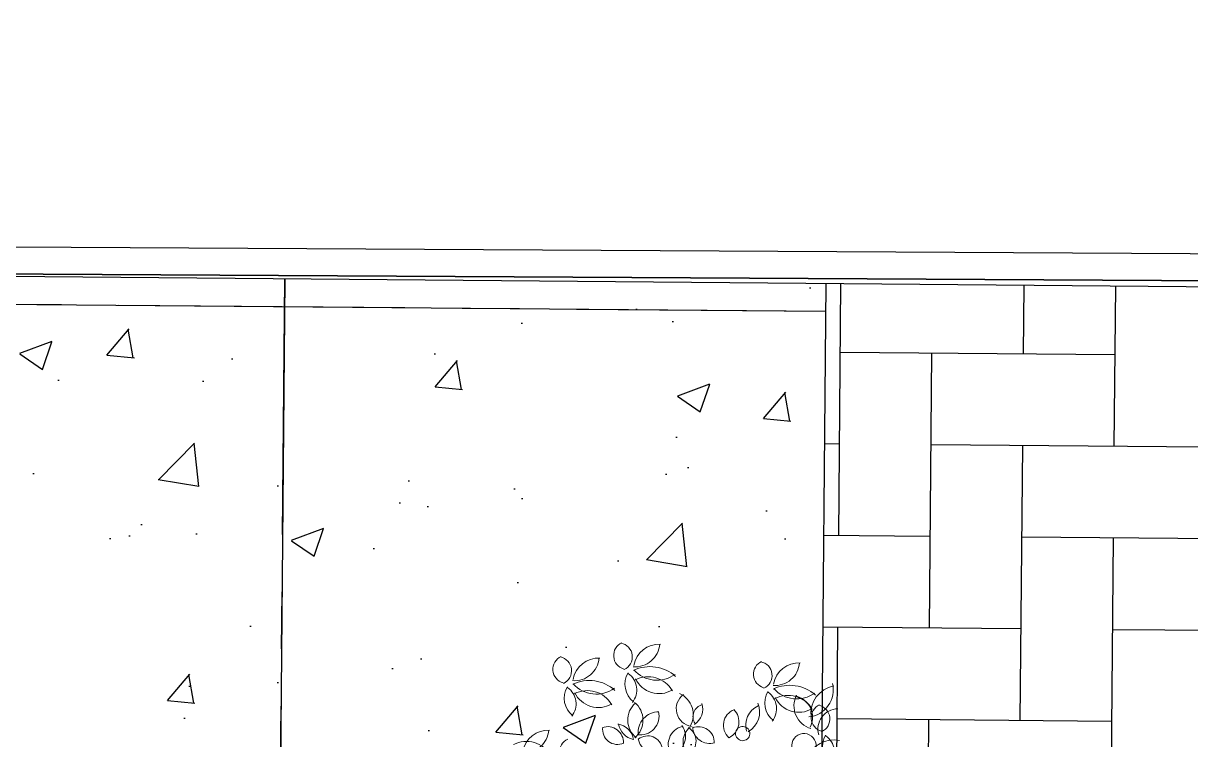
# Model space of a CAD drawing. Header units: millimetres. Extents: x 793 to 3159, y 750 to 2095.
# Drawn here: x 1272.96 to 1279.43, y 985.33 to 989.3 of the extents above; entities that cross this region are included whole.
import ezdxf

# ---------------------------------------------------------------- set-up
doc = ezdxf.new("R2010")
doc.units = ezdxf.units.MM
for name, pattern in [('CENTER', [50.800000000000004, 31.75, -6.35, 6.35, -6.35]), ('CONTINUA', [0]), ('XR-CASETA$0$CONTINUA', [0])]:
    doc.linetypes.add(name, pattern=pattern)
for name, color, linetype in [('A-PISOS', 252, 'Continuous'), ('A-TEXTO', 2, 'Continuous'), ('A-VEGETACION', 65, 'Continuous'), ('XR-CASETA$0$A-PROY', 252, 'Continuous')]:
    doc.layers.add(name, color=color, linetype=linetype)
doc.layers.add('JUNTA DE AISLAMIENTO', color=7, linetype='Continuous', true_color=0x22d6dd)
doc.layers.add('JUNTA DE CONTROL', color=7, linetype='Continuous', true_color=0xf43e0b)
doc.styles.get("Standard").update_dxf_attribs({"font": 'arial.ttf'})
doc.linetypes.add('RAYACONTX', pattern='A,0.8,["X",Standard,S=0.08,R=0,X=0.025,Y=-0.04],0', length=0.8)

# ---------------------------------------------------------------- blocks, each defined once
blk = doc.blocks.new('A$C15914C01')
at = {"layer": 'A-PISOS', "linetype": 'CONTINUA', "ltscale": 0.5}
h = blk.add_hatch(dxfattribs=at)
h.set_pattern_fill('AR-CONC', color=250, scale=0.01)
h.set_pattern_definition([(49.99999999999999, (-2174.844098950855, -711.9262848175131), (1.821846689960041, -0.1593908553890309), [0.1904999999999998, -2.095499999999997]), (354.9999999999998, (-2174.844098950855, -711.9262848175131), (-0.3524342142496936, 1.910568452390352), [0.1524, -1.6764058417]), (100.4514446999999, (-2174.692278880862, -711.9395673517138), (1.469412470903532, 1.751177519121952), [0.161900088, -1.780902446]), (46.18420000000002, (-2174.844098950854, -711.4182848166674), (2.710790408921299, -0.4204232793272717), [0.2857499999999997, -3.143249999999998]), (96.63555760999989, (-2174.618199950842, -711.4533198173158), (2.374041340515032, 2.474261245977214), [0.2428502313999999, -2.671356081599998]), (351.1841511700001, (-2174.844098950854, -711.4182848166674), (2.374041340649768, 2.474261245855327), [0.2285996707, -2.5145973192]), (21, (-2174.590098950837, -711.5452848169953), (1.516143912691326, -1.022651981870877), [0.1904999999999999, -2.095499999999999]), (326, (-2174.590098950837, -711.5452848169953), (0.6180202834764703, 1.841879661223193), [0.1523999999999999, -1.676399999999999]), (71.45144499999999, (-2174.463753624819, -711.6305058165453), (2.134164192787159, 0.8192276888590528), [0.1619000879999999, -1.780899375999998]), (37.49999999999998, (-2174.844098950855, -711.9262848175131), (0.03088603250591817, 0.8455503887315311), [0, -1.65608, 0, -1.7018, 0, -1.68275]), (7.499999999999999, (-2174.844098950855, -711.9262848175131), (0.668196625103057, 1.001805748181196), [0, -0.9702799999999999, 0, -1.61798, 0, -0.6413500000000001]), (327.5, (-2175.410518950842, -711.9262848170478), (1.355905951668714, -0.05728743992673457), [0, -0.6349999999999996, 0, -1.981199999999999, 0, -2.628899999999998]), (317.5, (-2175.664518950858, -711.9262848165821), (1.48129181386018, 0.2542649103333302), [0, -0.8254999999999996, 0, -1.315719999999999, 0, -1.866899999999999])])
h.paths.add_polyline_path([(88.81681215704889, -11.05729353567577), (90.15863274445296, -11.057295340579), (90.15863120055293, -10.70943207247183), (91.35863120108841, -10.70943207247183), (91.3586327423691, -11.05738219479099), (93.55863274313741, -11.05738263903186), (93.55863119923744, -10.70953275915235), (94.75863119983116, -10.70953275915235), (94.75863274093713, -11.05748287960887), (96.9586327419383, -11.0574833243154), (96.95863119763088, -10.70962973125279), (97.81681060726986, -10.70962703693655), (97.81679474090926, -6.705105514731258), (88.81679474090923, -6.705105514731258)])
h.paths.add_polyline_path([(97.8168060761448, -1.000744347306266), (88.81679474073856, -0.9998071922932752), (88.81679474090923, -4.905105515383184), (97.81679474090917, -4.905105514917608)])
h = blk.add_hatch(dxfattribs=at)
h.set_pattern_fill('AR-HBONE', color=250, scale=0.005, angle=45)
h.set_pattern_definition([(90, (-2174.844098950855, -711.9262848175131), (-0.5080000000000005, 0.508), [1.524, -0.508]), (179.9999999999999, (-2174.844098950854, -711.4182851626538), (-0.5080000000000005, 0.508), [1.524, -0.508])])
h.paths.add_polyline_path([(97.81679474090926, -6.705105514731258), (97.81681060645498, -10.70964480517441), (98.15863119770073, -10.70964749995619), (98.15863273828289, -11.05763634107998), (103.0036595787388, -11.05769469356164), (103.0036580358283, -11.10979469213635), (103.8167947407928, -11.10981877101594), (103.8167947408511, -6.705105514731258)])
h.paths.add_polyline_path([(103.8168060252631, -1.001208270202852), (97.8168060761448, -1.000744347306266), (97.81679474090917, -4.905105514917608), (103.8167947409092, -4.905105514451776)])
at = {"layer": 'A-PISOS', "color": 250, "linetype": 'CONTINUA', "ltscale": 0.5}
for p, q in [((94.81679474090923, -1.000464130892396), (94.8167947409092, -4.905105514917523)), ((97.81679474084926, -1.000744346247473), (97.81679474090917, -4.905105514917608)), ((88.81679474090926, -1.152984063606709), (97.81679474090929, -1.152984063606709))]:
    blk.add_line(p, q, dxfattribs=at)
blk = doc.blocks.new('XR-CONJUNTO$0$A$C458D45B7')
at = {"lineweight": 0, "extrusion": (2.431038749981069e-07, 5.458062554798278e-06, -0.9999999999850753)}
for centre in [(-0.3690026122717427, 2.485961379070885), (-0.7043657418207661, 2.402907712575141), (0.4079338861943144, 2.396515491091121), (0.7328135455636584, 2.161175656331124), (-0.6596971304225008, 1.94560264509073)]:
    blk.add_ellipse(centre, major_axis=(0.05778424713268781, 0.0526219098847089, 3.012612503e-07), ratio=0.999999999993522, start_param=2.569533813415223, end_param=5.006063717383854, dxfattribs=at)
at = {"lineweight": 0, "extrusion": (2.431038756202217e-07, 5.458062554677796e-06, -0.9999999999850753)}
for centre in [(-0.4207507125552185, 2.477926937360279), (-0.7561138421051509, 2.39487327086408), (0.3561857859108386, 2.388481049380516), (0.6810654452801828, 2.153141214620063)]:
    blk.add_ellipse(centre, major_axis=(0.0520500799635815, -0.05715631930485231, -2.9930919e-07), ratio=0.9999999999934646, start_param=4.051015243574457, end_param=6.582940850850508, dxfattribs=at)
at = {"lineweight": 0, "extrusion": (2.431038752795116e-07, 5.458062555022499e-06, -0.9999999999850753)}
for centre in [(-0.3287240559752718, 2.56010276693587), (-0.6640871855242949, 2.477049100440126), (0.4482124424916947, 2.470656878955195), (-0.9354677378664746, 2.072463724128738)]:
    blk.add_ellipse(centre, major_axis=(0.0916948539994522, -0.1006903420219816, -5.272828110999998e-07), ratio=0.9999999999993937, start_param=-0.7774916736469554, end_param=0.8009510972260333, dxfattribs=at)
at = {"lineweight": 0, "extrusion": (2.431038750923414e-07, 5.458062555308404e-06, -0.9999999999850755)}
for centre in [(-0.1915360120788136, 2.407249486338058), (-0.5268991416278368, 2.324195819841405), (0.5854004863876981, 2.317803598357385), (-0.7982796939695618, 1.919610443530018)]:
    blk.add_ellipse(centre, major_axis=(0.0977255308432051, -0.1073126429204065, -5.619616627999999e-07), ratio=0.9999999999975283, start_param=2.477680974062134, end_param=3.902548561906106, dxfattribs=at)
at = {"lineweight": 0, "extrusion": (2.431038754125881e-07, 5.458062555111465e-06, -0.9999999999850753)}
for centre in [(-0.2403608476533918, 2.215858965357255), (-0.575723977202415, 2.132805298861057), (0.5365756508126652, 2.126413077377491)]:
    blk.add_ellipse(centre, major_axis=(0.155986367083213, 0.1420508349455092, 8.132432335000001e-07), ratio=0.9999999999998458, start_param=4.983233319873191, end_param=6.171780410489464, dxfattribs=at)
at = {"lineweight": 0, "extrusion": (2.431038752091829e-07, 5.458062554908362e-06, -0.9999999999850752)}
for centre in [(-0.2072766504629726, 2.523631429112355), (-0.5426397800124505, 2.440577762616156), (0.5696598480035391, 2.434185541132136)]:
    blk.add_ellipse(centre, major_axis=(0.1268762156148613, 0.1155413303087119, 6.614759082e-07), ratio=0.9999999999986338, start_param=1.66678098063917, end_param=3.13370665425679, dxfattribs=at)
at = {"lineweight": 0, "extrusion": (2.43103875302794e-07, 5.458062555002545e-06, -0.999999999985075)}
for centre in [(-0.258589690678491, 2.328667068234153), (-0.5939528202275142, 2.245613401737955), (0.5183468077884755, 2.239221180253935), (0.8432264671573648, 2.003881345493936)]:
    blk.add_ellipse(centre, major_axis=(0.0909360996356817, 0.0828120374971331, 4.741001992e-07), ratio=0.9999999999995112, start_param=2.943806295682861, end_param=4.400315453399722, dxfattribs=at)
at = {"lineweight": 0, "extrusion": (2.431038755154759e-07, 5.458062555214093e-06, -0.999999999985075)}
for centre in [(-0.4251734817303259, 2.294253567557006), (-0.7605366112793491, 2.211199901060354), (0.3517630167366406, 2.204807679575877), (0.6766426761050754, 1.96946784481588)]:
    blk.add_ellipse(centre, major_axis=(0.0813060988709482, 0.0740423631035591, 4.238936773e-07), ratio=0.9999999999979649, start_param=6.042078286316798, end_param=7.680111806712817, dxfattribs=at)
at = {"lineweight": 0, "extrusion": (2.431038753642691e-07, 5.458062554939238e-06, -0.9999999999850753)}
for centre in [(-0.2514267264159571, 2.214020142135723), (-0.5867898559654351, 2.130966475638615), (0.5255097720500999, 2.124574254155504), (-0.918770859531378, 1.84295422213563)]:
    blk.add_ellipse(centre, major_axis=(0.1054584335322931, -0.1158041621564983, -6.064290073e-07), ratio=0.9999999999997063, start_param=3.383310357744552, end_param=4.908592113384762, dxfattribs=at)
at = {"lineweight": 0, "extrusion": (2.431038751321854e-07, 5.458062555164659e-06, -0.9999999999850753)}
for centre in [(-0.194147744365182, 2.422572482943905), (-0.5295108739146599, 2.339518816447252), (0.5827887541013297, 2.333126594964141)]:
    blk.add_ellipse(centre, major_axis=(0.0974261779075237, -0.10698392273422, -5.602402613e-07), ratio=0.9999999999984543, start_param=0.1902366342479631, end_param=1.841772596012493, dxfattribs=at)
at = {"lineweight": 0, "extrusion": (2.431038750948952e-07, 5.458062555205607e-06, -0.9999999999850752)}
blk.add_ellipse((0.6239829460505462, 2.313006805732129), major_axis=(0.1011391305070282, -0.1110611250072915, -5.815912531999998e-07), ratio=0.9999999999997541, start_param=-1.092047367998705, end_param=0.6213052134664073, dxfattribs=at)
at = {"lineweight": 0, "extrusion": (2.431038754921656e-07, 5.458062555192865e-06, -0.9999999999850753)}
blk.add_ellipse((0.8079093078308686, 2.186383159361867), major_axis=(0.1148458446238437, 0.1045857303038304, 5.987549283000001e-07), ratio=0.9999999999999293, start_param=3.735925224009069, end_param=5.247194089855657, dxfattribs=at)
at = {"lineweight": 0, "extrusion": (2.431038751702685e-07, 5.458062554872924e-06, -0.9999999999850752)}
blk.add_ellipse((0.004249852864632, 2.197405559153139), major_axis=(0.0728825651094187, 0.0663713721933174, 3.799771352999999e-07), ratio=0.9999999999994716, start_param=2.435719157118319, end_param=4.793581335815748, dxfattribs=at)
at = {"lineweight": 0, "extrusion": (2.431038752839771e-07, 5.4580625550176e-06, -0.9999999999850752)}
blk.add_ellipse((-0.1298688813881199, 2.161947310110007), major_axis=(0.08747683698215192, -0.09605852728427511, -5.030274928e-07), ratio=0.9999999999967912, start_param=4.288332127610813, end_param=5.954001502933183, dxfattribs=at)
at = {"lineweight": 0, "extrusion": (2.43103875226871e-07, 5.458062554924468e-06, -0.9999999999850753)}
blk.add_ellipse((0.6880231947798165, 2.224979271246411), major_axis=(0.0961867433561015, 0.0875935984657858, 5.014747099e-07), ratio=0.999999999997842, start_param=2.57332954921503, end_param=4.340108267933084, dxfattribs=at)
at = {"lineweight": 0, "extrusion": (2.431038751360204e-07, 5.458062555160446e-06, -0.9999999999850753)}
blk.add_ellipse((0.5414783637743315, 2.1600342208867), major_axis=(0.08138785928726479, -0.08937220607953161, -4.680133875e-07), ratio=0.9999999999995636, start_param=4.063504660836661, end_param=5.902251336602014, dxfattribs=at)
at = {"lineweight": 0, "extrusion": (2.43103875291207e-07, 5.458062554991994e-06, -0.9999999999850753)}
blk.add_ellipse((-0.2371939956788083, 2.130637666790335), major_axis=(0.0928501555959726, 0.084555095255166, 4.840792319e-07), ratio=0.9999999999989893, start_param=2.963691487213786, end_param=4.711116324294794, dxfattribs=at)
at = {"lineweight": 0, "extrusion": (2.431038752061437e-07, 5.458062554905596e-06, -0.9999999999850753)}
blk.add_ellipse((-0.4057534921475964, 2.126738246876356), major_axis=(0.0944663721159792, 0.0860269219949808, 4.925054628e-07), ratio=0.9999999999992975, start_param=6.118592266361659, end_param=7.872488927118022, dxfattribs=at)
at = {"lineweight": 0, "extrusion": (2.431038749176744e-07, 5.458062554716089e-06, -0.9999999999850753)}
blk.add_ellipse((0.0662511639557124, 2.15536801734106), major_axis=(0.04980738701848621, 0.0453576876282767, 2.596734652000001e-07), ratio=0.9999999999997267, start_param=3.264969053010163, end_param=5.201316644950908, dxfattribs=at)
at = {"lineweight": 0, "extrusion": (2.431038752834715e-07, 5.458062554984952e-06, -0.9999999999850753)}
blk.add_ellipse((-0.0482450547146982, 2.194258859518412), major_axis=(0.0743816986535621, 0.0677365759327365, 3.877929479e-07), ratio=0.9999999999978498, start_param=0.3950346432905762, end_param=1.712098993755813, dxfattribs=at)
at = {"lineweight": 0, "extrusion": (2.431038755961605e-07, 5.458062555196503e-06, -0.9999999999850754)}
blk.add_ellipse((0.4112864142539367, 2.113145930322843), major_axis=(0.0882333909408394, 0.0803507837741585, 4.600094835e-07), ratio=0.9999999999995022, start_param=3.589355458391187, end_param=4.996061251115905, dxfattribs=at)
at = {"lineweight": 0, "extrusion": (2.431038751125428e-07, 5.458062555186248e-06, -0.9999999999850752)}
blk.add_ellipse((0.2425568230214594, 2.183336845618669), major_axis=(0.0843509027525098, -0.0926259313097751, -4.85052096e-07), ratio=0.9999999999993375, start_param=-1.249896487133984, end_param=0.1967323104194898, dxfattribs=at)
at = {"lineweight": 0, "extrusion": (2.431038749769421e-07, 5.45806255532532e-06, -0.999999999985075)}
blk.add_ellipse((0.8068323625989251, 2.098608187468926), major_axis=(0.0766997356303252, -0.0842241660983412, -4.410547643e-07), ratio=0.9999999999993896, start_param=2.015869891801056, end_param=3.830331008347256, dxfattribs=at)
at = {"lineweight": 0, "extrusion": (2.431038756017496e-07, 5.45806255520159e-06, -0.9999999999850752)}
blk.add_ellipse((-0.2930387452856848, 2.150898910654631), major_axis=(0.07668537617426777, 0.0698344471850804, 3.998032933999999e-07), ratio=0.999999999995336, start_param=0.4668113620884244, end_param=2.45353851333124, dxfattribs=at)
at = {"lineweight": 0, "extrusion": (2.431038755116655e-07, 5.458062555210622e-06, -0.9999999999850753)}
blk.add_ellipse((-0.1884707020758469, 2.062412979797044), major_axis=(0.08524586387445209, 0.0776301568236235, 4.44433852e-07), ratio=0.9999999999985028, start_param=3.756524647504674, end_param=5.436782002584502, dxfattribs=at)
at = {"lineweight": 0, "extrusion": (2.431038749269087e-07, 5.458062554624493e-06, -0.999999999985075)}
blk.add_ellipse((0.2616622953396472, 2.110520385539529), major_axis=(0.06881591284956058, 0.062668027088564, 3.587754270999998e-07), ratio=0.9999999999983004, start_param=3.032354912819903, end_param=5.058345753409992, dxfattribs=at)
at = {"lineweight": 0, "extrusion": (2.431038750998123e-07, 5.458062555300208e-06, -0.9999999999850753)}
blk.add_ellipse((0.1574443249319302, 2.12744665049604), major_axis=(0.0653862231930323, -0.0718007705958219, -3.759974532e-07), ratio=0.9999999999986251, start_param=4.641665557804483, end_param=6.55094962588888, dxfattribs=at)
at = {"lineweight": 0, "extrusion": (2.431038753281296e-07, 5.458062555025617e-06, -0.9999999999850753)}
blk.add_ellipse((-0.4172337767618047, 2.075835399793504), major_axis=(0.06190380555577681, 0.0563734346143951, 3.227387876e-07), ratio=0.9999999999990309, start_param=1.882964201194219, end_param=4.009811121216779, dxfattribs=at)
at = {"lineweight": 0, "extrusion": (2.431038751977416e-07, 5.458062555102485e-06, -0.999999999985075)}
blk.add_ellipse((-0.4713820583274356, 2.002413148835784), major_axis=(0.0588613262198556, -0.0646357653721778, -3.384766341999999e-07), ratio=0.9999999999991208, start_param=3.521133761454971, end_param=5.485211031696882, dxfattribs=at)
at = {"lineweight": 0, "extrusion": (2.431038754796002e-07, 5.458062554822404e-06, -0.9999999999850753)}
blk.add_ellipse((-0.4324613570520343, 2.000387623902041), major_axis=(0.0715690637665225, -0.0785901628556735, -4.115513083e-07), ratio=0.9999999999973797, start_param=4.028929602305689, end_param=5.26068739767313, dxfattribs=at)
at = {"lineweight": 0, "extrusion": (2.431038751129781e-07, 5.458062554811819e-06, -0.999999999985075)}
blk.add_ellipse((-0.3105321337911846, 2.123341456313028), major_axis=(0.0764467657924315, 0.0696171538113047, 3.985592854e-07), ratio=0.9999999999979661, start_param=2.49578117010297, end_param=3.712279323574066, dxfattribs=at)
at = {"lineweight": 0, "extrusion": (2.431038750089345e-07, 5.458062554808138e-06, -0.9999999999850753)}
blk.add_ellipse((-0.0328442116233418, 1.999430092370857), major_axis=(0.07595612419699832, 0.06917034522416, 3.960012993e-07), ratio=0.9999999999972125, start_param=3.228585648840671, end_param=5.199474552864356, dxfattribs=at)
at = {"lineweight": 0, "extrusion": (2.431038755803857e-07, 5.45806255472154e-06, -0.9999999999850753)}
blk.add_ellipse((-0.1453572725686172, 2.041097502133652), major_axis=(0.0705962920951764, -0.0775219599192502, -4.059574744e-07), ratio=0.9999999999985756, start_param=-1.470871834413324, end_param=0.4997897614056203, dxfattribs=at)
at = {"lineweight": 0, "extrusion": (2.4310387511608e-07, 5.458062555182343e-06, -0.9999999999850752)}
blk.add_ellipse((0.04656172083377901, 2.016221566892454), major_axis=(0.0674003034892831, -0.0740124370639362, -3.875792364e-07), ratio=0.9999999999988309, start_param=1.501594170980576, end_param=3.203821232826607, dxfattribs=at)
at = {"lineweight": 0, "extrusion": (2.431038749292601e-07, 5.458062554626614e-06, -0.9999999999850753)}
blk.add_ellipse((-0.07002736211325099, 2.015997166369742), major_axis=(0.0654875674545347, 0.05963702988546701, 3.414229211000001e-07), ratio=0.9999999999995852, start_param=5.981567869191103, end_param=7.978483409089668, dxfattribs=at)
at = {"lineweight": 0, "extrusion": (2.431038750151268e-07, 5.458062555283391e-06, -0.9999999999850754)}
blk.add_ellipse((0.0334717064552024, 2.012769202503476), major_axis=(0.0578742287931673, -0.0635518312889974, -3.328004214e-07), ratio=0.9999999999983875, start_param=3.454567517600955, end_param=5.497252995890058, dxfattribs=at)
at = {"lineweight": 0, "extrusion": (2.431038753248575e-07, 5.458062554972703e-06, -0.9999999999850753)}
blk.add_ellipse((0.0914409327187969, 2.09902215765487), major_axis=(0.0620605833154218, -0.0681488773639448, -3.568736674e-07), ratio=0.9999999999942776, start_param=0.403030706047051, end_param=2.295038604707211, dxfattribs=at)
at = {"lineweight": 0, "extrusion": (2.431038747799083e-07, 5.458062555522055e-06, -0.9999999999850753)}
blk.add_ellipse((0.2762684104286563, 2.065023262841804), major_axis=(0.0265465991155844, -0.0291508850047855, -1.526537728e-07), ratio=0.9999999999940475, start_param=2.967059728385962, end_param=9.250245035565547, dxfattribs=at)
at = {"lineweight": 0, "extrusion": (2.431038751184085e-07, 5.458062555179787e-06, -0.9999999999850752)}
blk.add_ellipse((0.6172856918992693, 2.003331683536544), major_axis=(0.0457726805514458, -0.0502630917544785, -2.63211583e-07), ratio=0.9999999999992082, start_param=2.967059728390536, end_param=9.250245035570122, dxfattribs=at)
at = {"lineweight": 0, "extrusion": (2.431038749212281e-07, 5.458062554619434e-06, -0.999999999985075)}
blk.add_ellipse((-0.2181421247723847, 2.038053025665249), major_axis=(0.0627980678585455, 0.0571878051850028, 3.274010717e-07), ratio=0.9999999999994932, start_param=1.653322070365658, end_param=3.720775002937573, dxfattribs=at)
at = {"lineweight": 0, "extrusion": (2.431038751070349e-07, 5.458062554906406e-06, -0.9999999999850753)}
blk.add_ellipse((-0.2489969106295575, 1.9600791124235), major_axis=(0.06116174094401481, 0.0556976646759358, 3.188699942000001e-07), ratio=0.9999999999972864, start_param=4.777692990961402, end_param=6.850302477511437, dxfattribs=at)
at = {"lineweight": 0, "extrusion": (2.431038753063164e-07, 5.458062555005752e-06, -0.9999999999850755)}
blk.add_ellipse((0.7826532340709491, 1.889319672348846), major_axis=(0.110608039841909, 0.1007265231252394, 5.766609073e-07), ratio=0.9999999999991328, start_param=4.167211360261044, end_param=5.662810948025182, dxfattribs=at)
blk = doc.blocks.new('A$C3E6A45EC')
at = {"layer": 'JUNTA DE CONTROL', "linetype": 'CENTER', "ltscale": 0.05}
for p, q in [((95.01822147770947, -4.852768039655331), (95.05249129846798, -0.8974205200059657)), ((89.05139424377121, -0.9980481366181095), (98.05105645713876, -1.076022780295403))]:
    blk.add_line(p, q, dxfattribs=at)

msp = doc.modelspace()

# ---------------------------------------------------------------- linework, layer by layer
at = {"layer": 'JUNTA DE AISLAMIENTO', "linetype": 'RAYACONTX', "elevation": 380.2017577443112}
msp.add_lwpolyline([(1329.00632866125, 987.4076672617648), (1220.527824911125, 988.3573833724274), (1220.900550214754, 1030.930824625517), (1257.739138441358, 1030.608307263099), (1257.38346306729, 989.9346963463372), (1266.475832415574, 989.8550691340595), (1266.817940559881, 1028.9384379675), (1266.217963638433, 1028.943700450705), (1266.223226132885, 1029.543677360704), (1265.62324920019, 1029.548939855356), (1265.629106925784, 1030.148911249202), (1265.028534759258, 1030.154178953387), (1265.043445128439, 1031.854113575507), (1263.843491285542, 1031.864638541918), (1263.881205748513, 1036.16447314563), (1262.681251905618, 1036.17499811204), (1262.728699802734, 1041.584543782968)], dxfattribs=at)
at = {"layer": 'XR-CASETA$0$A-PROY', "linetype": 'XR-CASETA$0$CONTINUA', "ltscale": 0.5, "extrusion": (-0.01568037189736641, 0.003726592304422412, 0.9998701107878748)}
for points, elevation in [([(-1254.026700591304, 1008.390530317007), (-1261.541756058457, 1040.831460348111), (-1313.466728150551, 1028.802858055001), (-1305.951672683801, 996.3619280225989)], 277.5756145298174), ([(-1305.951766701836, 996.3619062429823), (-1313.466822168928, 1028.80283627482), (-1261.541850076203, 1040.831438569283), (-1254.026794609289, 1008.390508536203)], 277.5756145298286), ([(-1305.95176670178, 996.3619062427556), (-1313.466822168812, 1028.802836275328), (-1261.541850076205, 1040.831438569283), (-1254.026794609118, 1008.390508536484)], 277.5756145298168)]:
    msp.add_lwpolyline(points, close=True, dxfattribs=dict(at, elevation=elevation))
at = {"layer": 'XR-CASETA$0$A-PROY', "linetype": 'XR-CASETA$0$CONTINUA', "ltscale": 0.5, "extrusion": (-0.01568037189736641, 0.003726592304422412, 0.9998701107878748), "elevation": 277.5756145298149}
msp.add_lwpolyline([(-1272.253066632714, 1004.322300718004), (-1254.206682508077, 1008.502809030656), (-1261.654034772295, 1040.651478432296), (-1313.286746234009, 1028.690579340336), (-1305.839393969621, 996.5419099389777), (-1287.793009844641, 1000.722418252193)], dxfattribs=at)

# ---------------------------------------------------------------- block references
at = {"layer": 'A-TEXTO', "linetype": 'CONTINUA', "ltscale": 0.5}
msp.add_blockref('A$C3E6A45EC', (1179.358200699986, 988.7831409249757, 293.7208851435402), dxfattribs=at)
at = {"layer": 'A-VEGETACION', "linetype": 'CONTINUA', "ltscale": 0.5, "rotation": 358.9643485424649}
msp.add_blockref('XR-CONJUNTO$0$A$C458D45B7', (1276.636555824393, 983.3067691235174, 60.68669278782153), dxfattribs=at)
at = {"layer": 'JUNTA DE CONTROL', "linetype": 'CENTER', "ltscale": 0.05, "rotation": 359.5035917933524}
msp.add_blockref('A$C15914C01', (1179.606122941383, 989.7075288982433, 293.7208851435402), dxfattribs=at)

doc.saveas('drawing.dxf')
